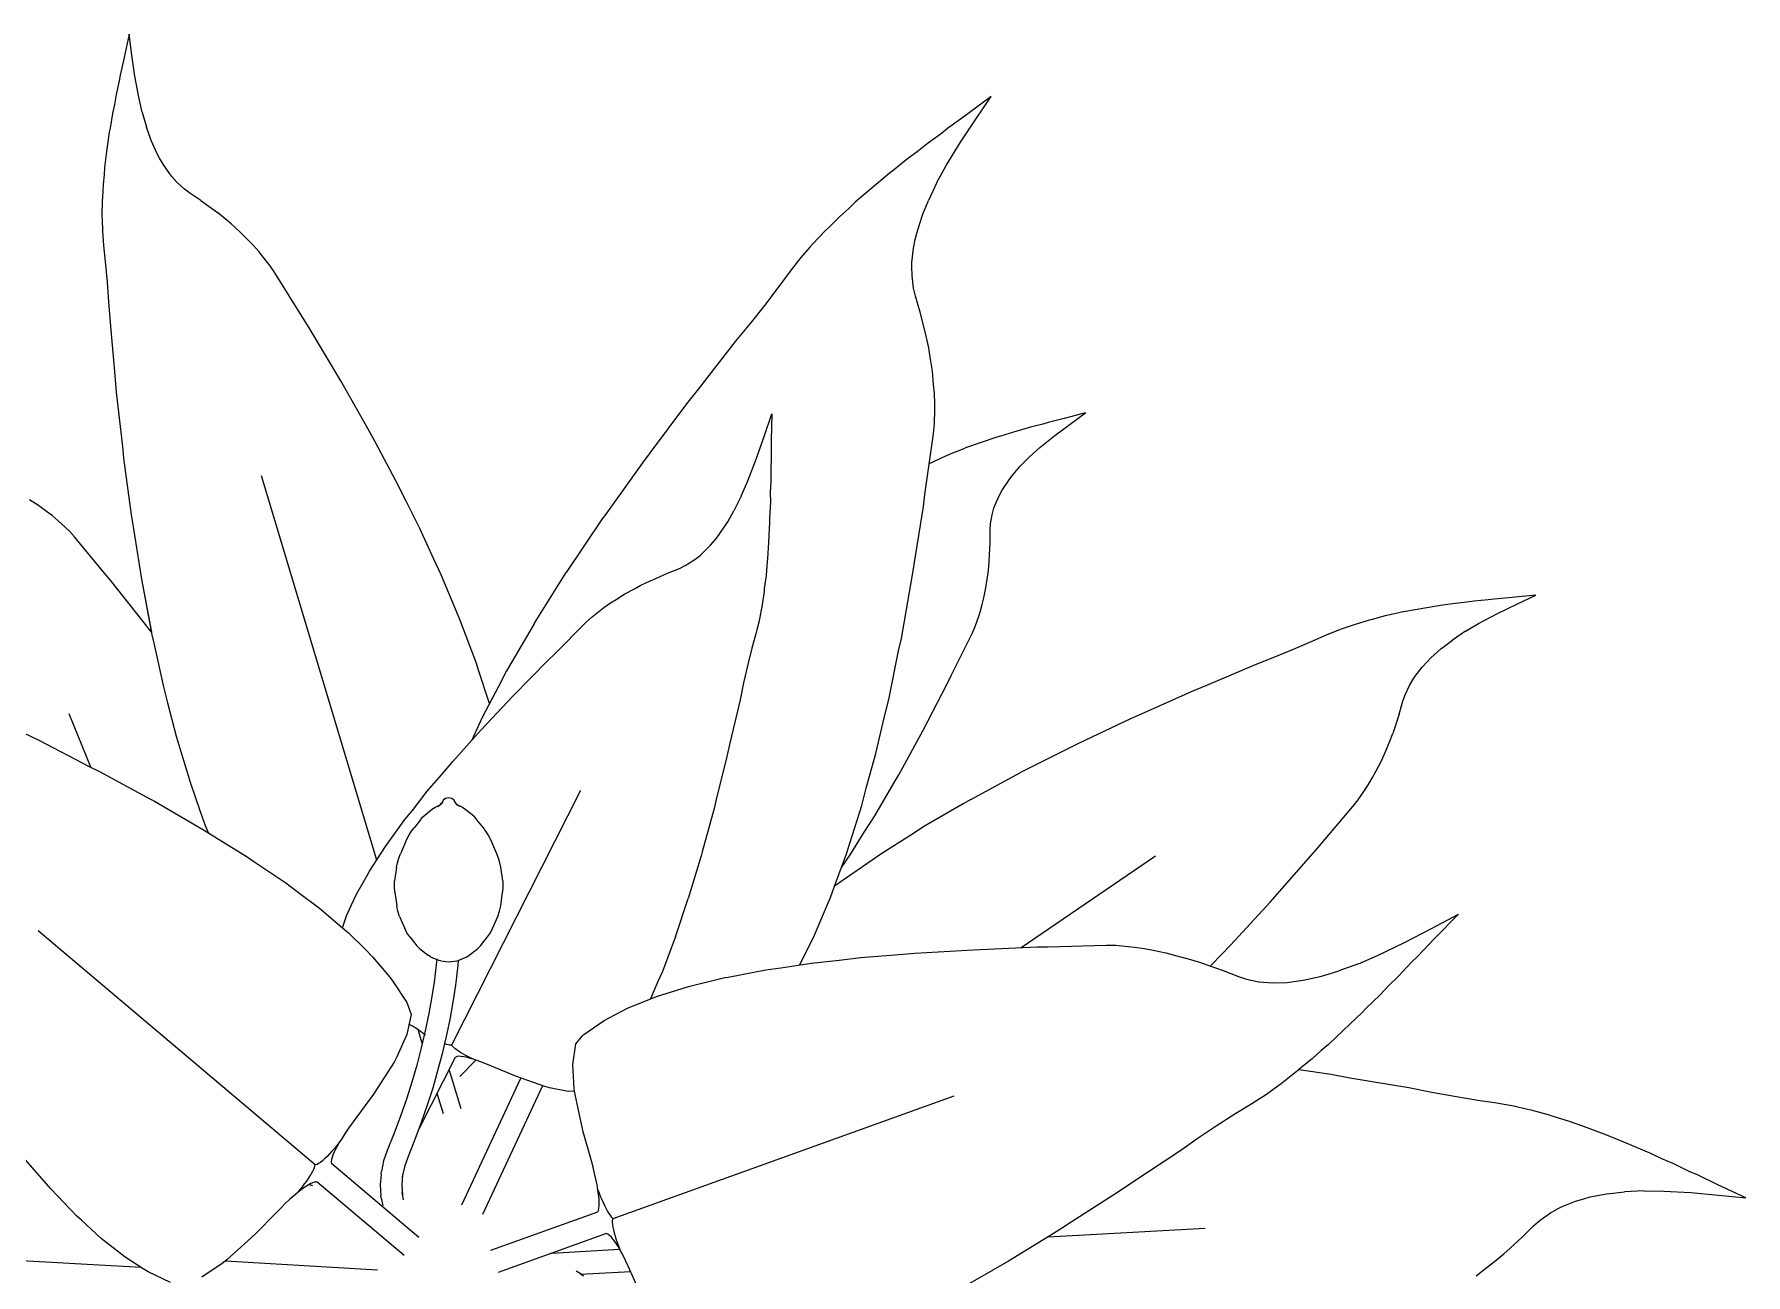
# Model space of a CAD drawing. Header units: metres. Extents: x 244.4 to 340.3, y -4.1 to 64.3.
# Drawn here: x 244.871 to 245.398, y 31.719 to 32.101 of the extents above; entities that cross this region are included whole.
import ezdxf

# ---------------------------------------------------------------- set-up
doc = ezdxf.new("R2010")
doc.units = ezdxf.units.M
doc.layers.add('Edges', color=7, linetype='Continuous')

msp = doc.modelspace()

# ---------------------------------------------------------------- linework, layer by layer
at = {"layer": 'Edges'}
for p, q in [((244.89989, 32.10077), (244.89836, 32.09363)), ((244.90072, 32.09434), (244.89989, 32.10077)), ((244.89836, 32.09363), (244.8971, 32.08817)), ((244.90165, 32.08784), (244.90072, 32.09434)), ((244.8971, 32.08817), (244.89681, 32.08639)), ((244.90283, 32.08136), (244.90165, 32.08784)), ((244.89585, 32.08218), (244.89535, 32.07912)), ((244.89681, 32.08639), (244.89585, 32.08218)), ((244.90389, 32.07673), (244.90283, 32.08136)), ((245.16555, 32.08162), (245.15795, 32.07592)), ((245.16079, 32.0746), (245.16555, 32.08162)), ((244.89474, 32.07633), (244.89403, 32.07184)), ((244.89535, 32.07912), (244.89474, 32.07633)), ((244.90389, 32.07673), (244.90523, 32.07211)), ((244.89403, 32.07184), (244.89378, 32.07062)), ((244.90646, 32.06868), (244.90523, 32.07211)), ((245.1521, 32.0717), (245.1503, 32.07023)), ((245.15795, 32.07592), (245.1521, 32.0717)), ((245.15612, 32.06752), (245.16079, 32.0746)), ((244.89378, 32.07062), (244.89293, 32.06462)), ((244.90676, 32.06786), (244.90646, 32.06868)), ((244.90846, 32.06411), (244.90676, 32.06786)), ((245.14582, 32.06702), (245.14274, 32.06451)), ((245.1503, 32.07023), (245.14582, 32.06702)), ((245.15173, 32.06032), (245.15612, 32.06752)), ((244.89293, 32.06462), (244.89232, 32.05976)), ((244.90926, 32.06264), (244.90846, 32.06411)), ((244.91033, 32.06075), (244.90926, 32.06264)), ((244.91239, 32.05776), (244.91033, 32.06075)), ((245.13982, 32.0624), (245.13536, 32.05877)), ((245.14274, 32.06451), (245.13982, 32.0624)), ((245.14884, 32.05506), (245.15173, 32.06032)), ((244.89215, 32.05751), (244.89185, 32.05458)), ((244.89232, 32.05976), (244.89215, 32.05751)), ((244.91306, 32.05694), (244.91239, 32.05776)), ((244.91458, 32.05523), (244.91306, 32.05694)), ((244.91691, 32.05306), (244.91458, 32.05523)), ((245.1341, 32.05784), (245.12828, 32.05297)), ((245.13536, 32.05877), (245.1341, 32.05784)), ((245.14884, 32.05506), (245.14623, 32.04961)), ((244.89167, 32.05052), (244.89159, 32.04953)), ((244.89185, 32.05458), (244.89167, 32.05052)), ((244.91857, 32.05182), (244.91691, 32.05306)), ((244.92202, 32.04956), (244.91857, 32.05182)), ((245.12828, 32.05297), (245.12366, 32.04902)), ((245.14454, 32.04539), (245.14623, 32.04961)), ((244.89159, 32.04953), (244.89151, 32.04471)), ((244.89151, 32.04471), (244.89156, 32.04371)), ((244.92202, 32.04956), (244.92712, 32.04586)), ((244.92953, 32.04393), (244.92712, 32.04586)), ((245.11893, 32.04468), (245.1154, 32.04117)), ((245.12164, 32.04709), (245.11893, 32.04468)), ((245.12366, 32.04902), (245.12164, 32.04709)), ((245.14264, 32.03952), (245.14415, 32.04439)), ((245.14415, 32.04439), (245.14454, 32.04539)), ((244.89156, 32.04371), (244.89163, 32.04011)), ((244.89163, 32.04011), (244.89187, 32.03711)), ((244.93131, 32.04237), (244.92953, 32.04393)), ((244.93404, 32.03994), (244.93131, 32.04237)), ((244.93649, 32.03748), (244.93404, 32.03994)), ((245.11452, 32.04035), (245.1105, 32.0361)), ((245.1154, 32.04117), (245.11452, 32.04035)), ((245.14218, 32.03751), (245.14264, 32.03952)), ((244.89187, 32.03711), (244.89196, 32.03567)), ((244.89196, 32.03567), (244.89249, 32.03072)), ((244.93812, 32.03581), (244.93649, 32.03748)), ((244.93998, 32.0337), (244.93812, 32.03581)), ((245.10972, 32.03518), (245.10687, 32.03195)), ((245.1105, 32.0361), (245.10972, 32.03518)), ((245.14115, 32.03048), (245.14165, 32.03489)), ((245.14165, 32.03489), (245.14218, 32.03751)), ((244.89249, 32.03072), (244.89308, 32.02445)), ((244.94092, 32.03252), (244.93998, 32.0337)), ((244.94331, 32.02946), (244.94092, 32.03252)), ((244.9448, 32.02727), (244.94331, 32.02946)), ((245.10466, 32.02912), (245.10358, 32.02779)), ((245.10687, 32.03195), (245.10466, 32.02912)), ((245.14112, 32.02918), (245.14115, 32.03048)), ((245.14116, 32.02639), (245.14112, 32.02918)), ((244.89308, 32.02445), (244.89357, 32.01832)), ((244.95359, 32.01311), (244.9448, 32.02727)), ((245.10358, 32.02779), (245.1001, 32.02307)), ((245.14162, 32.02252), (245.14116, 32.02639)), ((244.89357, 32.01832), (244.89399, 32.01193)), ((245.1001, 32.02307), (245.09565, 32.01725)), ((245.14219, 32.02004), (245.14162, 32.02252)), ((245.14366, 32.01521), (245.14219, 32.02004)), ((244.95534, 32.01037), (244.95359, 32.01311)), ((245.09565, 32.01725), (245.09125, 32.01171)), ((245.14487, 32.01036), (245.14366, 32.01521)), ((244.89399, 32.01193), (244.89551, 31.99568)), ((244.96509, 31.99402), (244.95534, 32.01037)), ((245.09125, 32.01171), (245.08663, 32.00611)), ((245.14554, 32.00778), (245.14487, 32.01036)), ((245.1463, 32.00413), (245.14554, 32.00778)), ((245.08663, 32.00611), (245.07533, 31.9915)), ((245.14674, 32.00132), (245.1463, 32.00413)), ((245.14743, 31.99702), (245.14674, 32.00132)), ((245.14782, 31.99292), (245.14743, 31.99702)), ((244.89551, 31.99568), (244.89594, 31.99052)), ((244.974, 31.97837), (244.96509, 31.99402)), ((245.14806, 31.9902), (245.14782, 31.99292)), ((244.89594, 31.99052), (244.89783, 31.97378)), ((245.07171, 31.98697), (245.06048, 31.97189)), ((245.07533, 31.9915), (245.07171, 31.98697)), ((245.14818, 31.98693), (245.14806, 31.9902)), ((245.14816, 31.98518), (245.14818, 31.98693)), ((245.09555, 31.97685), (245.09794, 31.98389)), ((245.09794, 31.98389), (245.09775, 31.97573)), ((245.14806, 31.98073), (245.14816, 31.98518)), ((245.18308, 31.98116), (245.1815, 31.98066)), ((245.1881, 31.98239), (245.18308, 31.98116)), ((245.19464, 31.9841), (245.1881, 31.98239)), ((245.18988, 31.98068), (245.19464, 31.9841)), ((244.97566, 31.97521), (244.974, 31.97837)), ((245.09313, 31.96991), (245.09555, 31.97685)), ((245.14511, 31.95896), (245.14777, 31.97772)), ((245.14777, 31.97772), (245.14806, 31.98073)), ((245.16734, 31.97668), (245.16214, 31.97493)), ((245.16845, 31.97697), (245.16734, 31.97668)), ((245.1724, 31.97823), (245.16845, 31.97697)), ((245.17493, 31.97887), (245.1724, 31.97823)), ((245.17764, 31.97972), (245.17493, 31.97887)), ((245.1815, 31.98066), (245.17764, 31.97972)), ((245.18056, 31.97345), (245.18514, 31.97716)), ((245.18514, 31.97716), (245.18988, 31.98068)), ((244.89783, 31.97378), (244.8982, 31.97023)), ((244.98212, 31.96321), (244.97566, 31.97521)), ((245.06048, 31.97189), (245.05808, 31.96878)), ((245.09775, 31.97573), (245.09775, 31.9696)), ((245.15363, 31.97173), (245.15033, 31.97024)), ((245.1561, 31.97267), (245.15363, 31.97173)), ((245.15797, 31.97345), (245.1561, 31.97267)), ((245.16214, 31.97493), (245.15797, 31.97345)), ((245.1774, 31.97063), (245.17441, 31.96759)), ((245.1774, 31.97063), (245.18056, 31.97345)), ((244.8982, 31.97023), (244.90056, 31.95268)), ((245.05808, 31.96878), (245.04679, 31.95291)), ((245.09053, 31.96316), (245.09313, 31.96991)), ((245.09775, 31.9696), (245.09763, 31.96762)), ((245.09763, 31.96762), (245.09766, 31.96298)), ((245.14951, 31.9699), (245.14645, 31.9684)), ((245.15033, 31.97024), (245.14951, 31.9699)), ((245.17232, 31.96513), (245.17441, 31.96759)), ((244.9762, 31.84638), (244.9407, 31.96472)), ((244.98524, 31.95689), (244.98212, 31.96321)), ((245.08851, 31.95848), (245.09053, 31.96316)), ((245.09766, 31.96298), (245.09749, 31.95963)), ((245.16803, 31.9586), (245.16897, 31.96029)), ((245.16897, 31.96029), (245.16972, 31.96156)), ((245.16972, 31.96156), (245.17183, 31.96454)), ((245.17183, 31.96454), (245.17232, 31.96513)), ((244.87196, 31.95558), (244.86916, 31.95735)), ((244.87446, 31.95374), (244.87196, 31.95558)), ((244.98946, 31.94853), (244.98524, 31.95689)), ((245.08851, 31.95848), (245.08625, 31.95393)), ((245.09752, 31.95662), (245.09729, 31.95181)), ((245.09749, 31.95963), (245.09752, 31.95662)), ((245.14135, 31.93425), (245.14467, 31.95533)), ((245.14467, 31.95533), (245.14511, 31.95896)), ((245.16585, 31.95277), (245.16642, 31.95474)), ((245.16642, 31.95474), (245.16672, 31.95565)), ((245.16672, 31.95565), (245.16803, 31.9586)), ((244.87613, 31.9525), (244.87446, 31.95374)), ((244.87804, 31.9509), (244.87613, 31.9525)), ((244.87901, 31.95), (244.87804, 31.9509)), ((244.88148, 31.94766), (244.87901, 31.95)), ((244.90056, 31.95268), (244.90077, 31.95102)), ((244.90077, 31.95102), (244.90366, 31.93286)), ((245.04572, 31.95145), (245.0346, 31.93496)), ((245.04679, 31.95291), (245.04572, 31.95145)), ((245.08152, 31.94638), (245.0839, 31.94985)), ((245.0839, 31.94985), (245.08435, 31.95062)), ((245.08435, 31.95062), (245.08625, 31.95393)), ((245.09729, 31.95051), (245.09695, 31.94423)), ((245.09729, 31.95181), (245.09729, 31.95051)), ((245.16522, 31.94801), (245.16535, 31.94992)), ((245.16535, 31.94992), (245.16585, 31.95277)), ((244.88303, 31.94595), (244.88148, 31.94766)), ((244.89221, 31.93482), (244.88303, 31.94595)), ((244.9938, 31.93905), (244.98946, 31.94853)), ((245.07907, 31.94338), (245.08047, 31.94505)), ((245.08047, 31.94505), (245.08152, 31.94638)), ((245.09695, 31.94423), (245.09665, 31.93925)), ((245.16505, 31.94043), (245.16523, 31.94419)), ((245.16523, 31.94419), (245.16522, 31.94801)), ((244.99603, 31.93429), (244.9938, 31.93905)), ((245.07395, 31.93876), (245.07572, 31.94013)), ((245.07572, 31.94013), (245.07653, 31.94081)), ((245.07653, 31.94081), (245.07907, 31.94338)), ((245.09665, 31.93925), (245.09639, 31.93697)), ((245.16496, 31.9384), (245.16505, 31.94043)), ((244.89404, 31.93269), (244.89221, 31.93482)), ((245.0013, 31.92171), (244.99603, 31.93429)), ((245.02477, 31.91936), (245.0346, 31.93496)), ((245.06216, 31.93316), (245.06576, 31.93478)), ((245.06576, 31.93478), (245.06948, 31.93623)), ((245.06948, 31.93623), (245.0713, 31.93712)), ((245.0713, 31.93712), (245.07395, 31.93876)), ((245.09617, 31.93404), (245.09564, 31.93002)), ((245.09639, 31.93697), (245.09617, 31.93404)), ((245.13787, 31.91467), (245.14135, 31.93425)), ((245.16439, 31.93348), (245.16469, 31.9356)), ((245.16469, 31.9356), (245.16496, 31.9384)), ((244.90423, 31.91985), (244.89404, 31.93269)), ((244.90366, 31.93286), (244.90688, 31.9158)), ((244.90366, 31.93286), (244.90674, 31.91655)), ((245.05001, 31.92669), (245.0527, 31.92837)), ((245.0527, 31.92837), (245.05567, 31.92997)), ((245.05567, 31.92997), (245.05762, 31.93105)), ((245.05762, 31.93105), (245.06024, 31.93233)), ((245.06024, 31.93233), (245.06216, 31.93316)), ((245.09555, 31.92906), (245.09483, 31.92442)), ((245.09564, 31.93002), (245.09555, 31.92906)), ((245.16326, 31.92717), (245.16391, 31.93021)), ((245.16391, 31.93021), (245.16439, 31.93348)), ((245.04254, 31.92131), (245.0462, 31.92417)), ((245.0462, 31.92417), (245.04824, 31.92559)), ((245.04824, 31.92559), (245.05001, 31.92669)), ((245.09463, 31.92347), (245.09401, 31.92012)), ((245.09483, 31.92442), (245.09463, 31.92347)), ((245.16213, 31.92274), (245.16281, 31.92514)), ((245.16281, 31.92514), (245.16326, 31.92717)), ((245.29684, 31.9236), (245.29202, 31.92271)), ((245.3028, 31.92462), (245.29684, 31.9236)), ((245.30405, 31.92475), (245.3028, 31.92462)), ((245.30854, 31.92544), (245.30405, 31.92475)), ((245.31138, 31.9257), (245.30854, 31.92544)), ((245.31445, 31.92615), (245.31138, 31.9257)), ((245.31875, 31.92652), (245.31445, 31.92615)), ((245.32054, 31.92678), (245.31875, 31.92652)), ((245.32612, 31.92725), (245.32054, 31.92678)), ((245.32161, 31.92235), (245.32751, 31.92521)), ((245.33339, 31.92796), (245.32612, 31.92725)), ((245.32751, 31.92521), (245.33339, 31.92796)), ((244.90674, 31.91655), (244.90423, 31.91985)), ((245.00182, 31.92049), (245.0013, 31.92171)), ((245.0068, 31.90725), (245.00182, 31.92049)), ((245.02477, 31.91936), (245.02333, 31.91685)), ((245.03095, 31.90984), (245.04088, 31.9198)), ((245.04088, 31.9198), (245.04254, 31.92131)), ((245.09401, 31.92012), (245.09331, 31.91735)), ((245.15965, 31.91617), (245.16058, 31.91828)), ((245.16058, 31.91828), (245.16171, 31.92149)), ((245.16171, 31.92149), (245.16213, 31.92274)), ((245.2765, 31.91855), (245.27309, 31.91739)), ((245.27744, 31.91889), (245.2765, 31.91855)), ((245.28205, 31.92029), (245.27744, 31.91889)), ((245.28302, 31.92052), (245.28205, 31.92029)), ((245.28694, 31.92157), (245.28302, 31.92052)), ((245.28983, 31.92218), (245.28694, 31.92157)), ((245.29202, 31.92271), (245.28983, 31.92218)), ((245.3117, 31.91684), (245.31579, 31.91926)), ((245.31579, 31.91926), (245.32161, 31.92235)), ((244.90688, 31.9158), (244.90747, 31.91315)), ((244.90747, 31.91315), (244.91044, 31.89971)), ((245.02333, 31.91685), (245.01613, 31.90448)), ((245.09302, 31.91606), (245.0918, 31.91164)), ((245.09331, 31.91735), (245.09302, 31.91606)), ((245.13703, 31.91083), (245.13787, 31.91467)), ((245.15324, 31.90324), (245.15965, 31.91617)), ((245.26441, 31.91371), (245.25861, 31.91124)), ((245.26896, 31.91572), (245.26441, 31.91371)), ((245.27031, 31.91625), (245.26896, 31.91572)), ((245.27309, 31.91739), (245.27031, 31.91625)), ((245.30482, 31.91194), (245.3077, 31.91416)), ((245.3117, 31.91684), (245.3077, 31.91416)), ((245.00757, 31.90489), (245.0068, 31.90725)), ((245.01816, 31.89686), (245.02902, 31.908)), ((245.02902, 31.908), (245.03095, 31.90984)), ((245.0918, 31.91164), (245.09043, 31.90618)), ((245.13411, 31.89632), (245.13703, 31.91083)), ((245.25291, 31.90891), (245.24695, 31.90657)), ((245.25861, 31.91124), (245.25291, 31.90891)), ((245.29843, 31.90584), (245.29991, 31.90745)), ((245.29991, 31.90745), (245.30106, 31.90865)), ((245.30106, 31.90865), (245.30413, 31.91141)), ((245.30413, 31.91141), (245.30482, 31.91194)), ((245.01095, 31.89459), (245.00757, 31.90489)), ((245.01613, 31.90448), (245.01371, 31.89983)), ((245.09043, 31.90618), (245.08925, 31.90099)), ((245.15204, 31.9007), (245.15324, 31.90324)), ((245.24695, 31.90657), (245.23194, 31.90018)), ((245.29446, 31.90012), (245.29564, 31.90208)), ((245.29564, 31.90208), (245.29621, 31.90298)), ((245.29621, 31.90298), (245.29843, 31.90584)), ((244.91044, 31.89971), (244.91171, 31.89484)), ((245.0084, 31.88654), (245.01816, 31.89686)), ((245.01371, 31.89983), (245.00868, 31.89028)), ((245.01371, 31.89983), (245.01095, 31.89459)), ((245.08925, 31.90099), (245.08818, 31.89571)), ((245.14448, 31.88616), (245.15204, 31.9007)), ((245.22715, 31.8982), (245.21179, 31.89131)), ((245.23194, 31.90018), (245.22715, 31.8982)), ((245.29243, 31.89528), (245.29311, 31.89723)), ((245.29311, 31.89723), (245.29446, 31.90012)), ((244.88808, 31.87499), (244.88144, 31.89141)), ((244.91171, 31.89484), (244.91437, 31.88457)), ((245.08818, 31.89571), (245.08502, 31.88241)), ((245.13229, 31.8889), (245.13411, 31.89632)), ((245.29133, 31.8913), (245.29243, 31.89528)), ((245.00868, 31.89028), (245.00535, 31.88309)), ((245.00657, 31.88442), (245.0084, 31.88654)), ((245.13005, 31.87916), (245.13229, 31.8889)), ((245.13708, 31.87264), (245.14448, 31.88616)), ((245.20851, 31.88989), (245.19251, 31.8823)), ((245.21179, 31.89131), (245.20851, 31.88989)), ((245.29133, 31.8913), (245.28935, 31.88532)), ((244.86738, 31.88554), (244.87222, 31.88324)), ((244.87222, 31.88324), (244.88761, 31.87522)), ((244.91437, 31.88457), (244.91866, 31.87036)), ((244.99961, 31.87679), (245.00657, 31.88442)), ((245.08502, 31.88241), (245.08414, 31.87829)), ((245.19099, 31.88159), (245.17458, 31.87331)), ((245.19251, 31.8823), (245.19099, 31.88159)), ((245.2873, 31.88027), (245.28825, 31.88244)), ((245.28825, 31.88244), (245.28935, 31.88532)), ((244.99623, 31.87269), (244.99961, 31.87679)), ((245.08414, 31.87829), (245.08078, 31.86504)), ((245.12708, 31.86848), (245.13005, 31.87916)), ((245.28422, 31.87385), (245.28582, 31.87693)), ((245.28582, 31.87693), (245.2873, 31.88027)), ((244.88761, 31.87522), (244.8908, 31.87364)), ((244.8908, 31.87364), (244.90624, 31.86521)), ((244.91866, 31.87036), (244.9218, 31.86137)), ((244.99178, 31.86756), (244.99623, 31.87269)), ((245.13551, 31.87003), (245.13708, 31.87264)), ((245.1593, 31.86507), (245.17458, 31.87331)), ((245.28168, 31.86938), (245.28312, 31.87179)), ((245.28312, 31.87179), (245.28422, 31.87385)), ((244.90624, 31.86521), (244.90766, 31.86448)), ((244.98717, 31.86164), (244.99178, 31.86756)), ((244.99671, 31.86472), (244.99702, 31.8651)), ((244.99702, 31.8651), (244.99741, 31.8654)), ((244.99741, 31.8654), (244.99787, 31.86558)), ((244.99787, 31.86558), (244.99836, 31.86564)), ((244.99836, 31.86564), (244.99886, 31.86558)), ((244.99886, 31.86558), (244.99932, 31.8654)), ((244.99932, 31.8654), (244.99971, 31.8651)), ((244.99933, 31.78948), (245.03912, 31.86791)), ((244.99971, 31.8651), (245.00001, 31.86472)), ((245.08078, 31.86504), (245.08015, 31.86231)), ((245.12567, 31.86317), (245.12708, 31.86848)), ((245.12968, 31.86002), (245.13551, 31.87003)), ((245.1593, 31.86507), (245.15695, 31.86369)), ((245.27866, 31.86491), (245.28084, 31.86812)), ((245.28084, 31.86812), (245.28168, 31.86938)), ((244.90766, 31.86448), (244.92285, 31.8557)), ((244.9218, 31.86137), (244.92333, 31.85705)), ((244.98489, 31.85884), (244.98717, 31.86164)), ((244.99033, 31.85959), (244.99109, 31.86031)), ((244.99109, 31.86031), (244.99192, 31.86096)), ((244.99381, 31.86237), (244.99192, 31.86096)), ((244.99381, 31.86237), (244.99443, 31.86276)), ((244.99443, 31.86276), (244.99511, 31.86306)), ((244.99505, 31.86285), (244.99556, 31.86327)), ((244.99511, 31.86306), (244.99556, 31.86327)), ((244.99556, 31.86327), (244.99558, 31.86328)), ((244.99558, 31.86328), (244.99562, 31.86333)), ((244.99562, 31.86333), (244.99614, 31.86386)), ((244.99575, 31.86337), (244.99562, 31.86333)), ((244.99575, 31.86337), (244.99564, 31.86323)), ((244.99579, 31.86342), (244.99575, 31.86337)), ((244.99614, 31.86386), (244.99579, 31.86342)), ((244.99602, 31.86357), (244.99579, 31.86342)), ((244.99614, 31.86386), (244.99621, 31.86395)), ((244.99621, 31.86395), (244.99671, 31.86472)), ((244.9966, 31.86445), (244.99621, 31.86395)), ((245.00052, 31.86395), (245.00001, 31.86472)), ((245.00059, 31.86386), (245.00052, 31.86395)), ((245.00111, 31.86333), (245.00059, 31.86386)), ((245.00094, 31.86342), (245.00059, 31.86386)), ((245.00094, 31.86342), (245.00071, 31.86357)), ((245.00098, 31.86337), (245.00094, 31.86342)), ((245.00109, 31.86323), (245.00098, 31.86337)), ((245.00111, 31.86333), (245.00098, 31.86337)), ((245.00115, 31.86328), (245.00111, 31.86333)), ((245.00117, 31.86327), (245.00115, 31.86328)), ((245.00162, 31.86306), (245.00117, 31.86327)), ((245.00168, 31.86285), (245.00117, 31.86327)), ((245.00229, 31.86276), (245.00162, 31.86306)), ((245.00292, 31.86237), (245.00229, 31.86276)), ((245.00481, 31.86096), (245.00292, 31.86237)), ((245.00563, 31.86031), (245.00481, 31.86096)), ((245.00639, 31.85959), (245.00563, 31.86031)), ((245.08015, 31.86231), (245.07649, 31.84895)), ((245.12136, 31.84963), (245.12567, 31.86317)), ((245.12646, 31.85499), (245.12968, 31.86002)), ((245.15695, 31.86369), (245.14506, 31.85678)), ((245.2662, 31.85015), (245.27702, 31.86283)), ((245.27702, 31.86283), (245.27866, 31.86491)), ((244.92285, 31.8557), (244.93631, 31.84736)), ((244.92333, 31.85705), (244.92421, 31.85486)), ((244.97945, 31.85128), (244.98489, 31.85884)), ((244.98621, 31.8542), (244.9869, 31.85528)), ((244.9869, 31.85528), (244.98768, 31.85632)), ((244.98964, 31.85881), (244.98768, 31.85632)), ((244.98964, 31.85881), (244.99033, 31.85959)), ((245.00709, 31.85881), (245.00639, 31.85959)), ((245.00905, 31.85632), (245.00709, 31.85881)), ((245.00982, 31.85528), (245.00905, 31.85632)), ((245.01052, 31.8542), (245.00982, 31.85528)), ((245.12228, 31.84828), (245.12646, 31.85499)), ((245.14506, 31.85678), (245.1408, 31.85409)), ((244.97399, 31.84297), (244.97894, 31.85059)), ((244.97894, 31.85059), (244.97945, 31.85128)), ((244.98506, 31.85189), (244.98353, 31.84828)), ((244.98506, 31.85189), (244.9856, 31.85307)), ((244.9856, 31.85307), (244.98621, 31.8542)), ((245.01113, 31.85307), (245.01052, 31.8542)), ((245.01166, 31.85189), (245.01113, 31.85307)), ((245.0132, 31.84828), (245.01166, 31.85189)), ((245.12097, 31.84833), (245.12136, 31.84963)), ((245.1408, 31.85409), (245.13182, 31.84844)), ((245.26412, 31.84764), (245.2662, 31.85015)), ((244.93631, 31.84736), (244.93835, 31.84596)), ((244.93835, 31.84596), (244.94821, 31.83932)), ((244.98227, 31.84416), (244.98171, 31.83996)), ((244.98227, 31.84416), (244.9826, 31.84556)), ((244.9826, 31.84556), (244.98302, 31.84693)), ((244.98302, 31.84693), (244.98353, 31.84828)), ((245.01371, 31.84693), (245.0132, 31.84828)), ((245.01412, 31.84556), (245.01371, 31.84693)), ((245.01445, 31.84416), (245.01412, 31.84556)), ((245.01502, 31.83996), (245.01445, 31.84416)), ((245.07618, 31.84773), (245.0722, 31.8345)), ((245.07649, 31.84895), (245.07618, 31.84773)), ((245.11729, 31.8383), (245.12097, 31.84833)), ((245.11942, 31.84411), (245.12228, 31.84828)), ((245.13182, 31.84844), (245.11959, 31.84003)), ((245.17482, 31.8194), (245.21619, 31.84772)), ((245.25151, 31.83339), (245.26412, 31.84764)), ((244.94821, 31.83932), (244.95168, 31.83669)), ((244.97, 31.83588), (244.97321, 31.84158)), ((244.97321, 31.84158), (244.97399, 31.84297)), ((244.98163, 31.8382), (244.98171, 31.83996)), ((245.01502, 31.83996), (245.01509, 31.8382)), ((245.11959, 31.84003), (245.11729, 31.8383)), ((244.95168, 31.83669), (244.95859, 31.83153)), ((244.96846, 31.83256), (244.97, 31.83588)), ((244.98178, 31.83644), (244.98163, 31.8382)), ((244.98178, 31.83644), (244.98234, 31.83225)), ((245.01439, 31.83225), (245.01495, 31.83644)), ((245.01509, 31.8382), (245.01495, 31.83644)), ((245.06825, 31.82268), (245.0722, 31.8345)), ((245.11501, 31.83247), (245.11601, 31.8348)), ((245.11601, 31.8348), (245.11729, 31.8383)), ((245.23931, 31.82014), (245.25151, 31.83339)), ((244.95859, 31.83153), (244.96563, 31.82555)), ((244.96563, 31.82555), (244.96692, 31.8292)), ((244.96692, 31.8292), (244.96846, 31.83256)), ((244.98269, 31.83059), (244.98234, 31.83225)), ((244.98325, 31.82898), (244.98269, 31.83059)), ((244.98325, 31.82898), (244.98481, 31.8253)), ((245.01191, 31.8253), (245.01348, 31.82898)), ((245.01348, 31.82898), (245.01404, 31.83059)), ((245.01404, 31.83059), (245.01439, 31.83225)), ((245.11075, 31.82248), (245.11501, 31.83247)), ((245.30122, 31.82528), (245.30956, 31.82972)), ((245.30956, 31.82972), (245.30228, 31.82234)), ((244.9572, 31.75247), (244.87189, 31.82457)), ((244.96563, 31.82555), (244.96749, 31.82396)), ((244.96749, 31.82396), (244.97266, 31.81889)), ((244.9855, 31.82394), (244.98481, 31.8253)), ((244.98638, 31.8227), (244.9855, 31.82394)), ((245.01035, 31.8227), (245.01122, 31.82394)), ((245.01122, 31.82394), (245.01191, 31.8253)), ((245.29293, 31.82098), (245.30122, 31.82528)), ((244.97266, 31.81889), (244.97493, 31.8166)), ((244.98638, 31.8227), (244.98858, 31.81991)), ((244.98944, 31.81902), (244.98858, 31.81991)), ((244.98944, 31.81902), (244.99206, 31.81707)), ((245.00467, 31.81707), (245.00728, 31.81902)), ((245.00728, 31.81902), (245.00815, 31.81991)), ((245.00815, 31.81991), (245.01035, 31.8227)), ((245.06755, 31.82086), (245.06424, 31.8121)), ((245.06825, 31.82268), (245.06755, 31.82086)), ((245.10804, 31.81705), (245.11075, 31.82248)), ((245.13847, 31.81737), (245.14201, 31.81772)), ((245.14201, 31.81772), (245.16002, 31.81876)), ((245.16002, 31.81876), (245.17976, 31.81961)), ((245.17976, 31.81961), (245.18315, 31.81962)), ((245.18315, 31.81962), (245.201, 31.82018)), ((245.201, 31.82018), (245.20385, 31.82013)), ((245.20385, 31.82013), (245.20973, 31.81958)), ((245.20973, 31.81958), (245.21285, 31.81912)), ((245.21285, 31.81912), (245.21544, 31.8186)), ((245.21544, 31.8186), (245.21939, 31.81781)), ((245.21939, 31.81781), (245.22352, 31.8167)), ((245.23307, 31.81373), (245.23681, 31.81761)), ((245.23681, 31.81761), (245.23931, 31.82014)), ((245.28465, 31.81701), (245.29293, 31.82098)), ((245.30228, 31.82234), (245.29694, 31.81668)), ((244.97493, 31.8166), (244.98022, 31.81034)), ((244.99278, 31.81657), (244.99206, 31.81707)), ((244.99278, 31.81657), (244.99547, 31.81548)), ((244.99453, 31.81407), (244.99388, 31.80879)), ((244.99469, 31.8158), (244.99453, 31.81407)), ((244.99471, 31.816), (244.99469, 31.8158)), ((244.9959, 31.81534), (244.99547, 31.81548)), ((244.9959, 31.81534), (244.99836, 31.81502)), ((244.99836, 31.81502), (245.00083, 31.81534)), ((245.0012, 31.81401), (245.00055, 31.80871)), ((245.00083, 31.81534), (245.00126, 31.81548)), ((245.00134, 31.81552), (245.0012, 31.81401)), ((245.00126, 31.81548), (245.00395, 31.81657)), ((245.00395, 31.81657), (245.00467, 31.81707)), ((245.08454, 31.81035), (245.09616, 31.8126)), ((245.09616, 31.8126), (245.1007, 31.8132)), ((245.1007, 31.8132), (245.11012, 31.81466)), ((245.10656, 31.81411), (245.10804, 31.81705)), ((245.11012, 31.81466), (245.1187, 31.81553)), ((245.1187, 31.81553), (245.12539, 31.81636)), ((245.12539, 31.81636), (245.13847, 31.81737)), ((245.22352, 31.8167), (245.22626, 31.81599)), ((245.22626, 31.81599), (245.2298, 31.8149)), ((245.2298, 31.8149), (245.2323, 31.81399)), ((245.2323, 31.81399), (245.23704, 31.81236)), ((245.23704, 31.81236), (245.24174, 31.81046)), ((245.27872, 31.81445), (245.27266, 31.81221)), ((245.27872, 31.81445), (245.28465, 31.81701)), ((245.2951, 31.81495), (245.29109, 31.81063)), ((245.29694, 31.81668), (245.2951, 31.81495)), ((244.98022, 31.81034), (244.9813, 31.80888)), ((244.9813, 31.80888), (244.98547, 31.80247)), ((244.99388, 31.80879), (244.9932, 31.80434)), ((245.00043, 31.80787), (244.99964, 31.80258)), ((245.00055, 31.80871), (245.00043, 31.80787)), ((245.06286, 31.80897), (245.06053, 31.8036)), ((245.06424, 31.8121), (245.06286, 31.80897)), ((245.07033, 31.80682), (245.07226, 31.80743)), ((245.07226, 31.80743), (245.08347, 31.81017)), ((245.08347, 31.81017), (245.08454, 31.81035)), ((245.24174, 31.81046), (245.2442, 31.80968)), ((245.2442, 31.80968), (245.24808, 31.8089)), ((245.24808, 31.8089), (245.25091, 31.80863)), ((245.25091, 31.80863), (245.25225, 31.80855)), ((245.25225, 31.80855), (245.25683, 31.80871)), ((245.25683, 31.80871), (245.25958, 31.80903)), ((245.25958, 31.80903), (245.26171, 31.80934)), ((245.26171, 31.80934), (245.26694, 31.81049)), ((245.26694, 31.81049), (245.26803, 31.81081)), ((245.26803, 31.81081), (245.27266, 31.81221)), ((245.28801, 31.80768), (245.28542, 31.80488)), ((245.29109, 31.81063), (245.28801, 31.80768)), ((244.98547, 31.80247), (244.9857, 31.80195)), ((244.9857, 31.80195), (244.98677, 31.79885)), ((244.9932, 31.80434), (244.99226, 31.79907)), ((244.99964, 31.80258), (244.99869, 31.79728)), ((245.05373, 31.80086), (245.05808, 31.80262)), ((245.05808, 31.80262), (245.06239, 31.80435)), ((245.06239, 31.80435), (245.07033, 31.80682)), ((245.28542, 31.80488), (245.28102, 31.80063)), ((244.98677, 31.79885), (244.98543, 31.7926)), ((244.99226, 31.79907), (244.99117, 31.79379)), ((244.99869, 31.79728), (244.9976, 31.79199)), ((245.04, 31.79267), (245.04624, 31.79696)), ((245.04624, 31.79696), (245.04781, 31.79781)), ((245.04781, 31.79781), (245.05373, 31.80086)), ((245.27989, 31.79943), (245.2741, 31.79393)), ((245.28102, 31.80063), (245.27989, 31.79943)), ((244.98543, 31.7926), (244.98238, 31.7858)), ((244.98723, 31.79518), (244.98613, 31.79586)), ((244.98851, 31.79436), (244.98723, 31.79518)), ((244.98971, 31.79356), (244.98851, 31.79436)), ((244.99029, 31.78968), (244.98897, 31.79405)), ((244.99082, 31.79278), (244.98971, 31.79356)), ((244.99117, 31.79379), (244.98993, 31.78852)), ((244.99091, 31.79271), (244.99082, 31.79278)), ((244.99098, 31.79265), (244.99091, 31.79271)), ((244.99124, 31.79246), (244.99111, 31.79256)), ((244.9976, 31.79199), (244.99712, 31.78983)), ((245.03752, 31.78973), (245.03961, 31.79227)), ((245.03961, 31.79227), (245.04, 31.79267)), ((245.2741, 31.79393), (245.26949, 31.78958)), ((244.98993, 31.78852), (244.98855, 31.78324)), ((244.99636, 31.7867), (244.99497, 31.78142)), ((244.99712, 31.78983), (244.99636, 31.7867)), ((244.99671, 31.78773), (244.99673, 31.78768)), ((244.99695, 31.78988), (244.99712, 31.78983)), ((244.99712, 31.78983), (244.99771, 31.78966)), ((244.99771, 31.78966), (244.99823, 31.78955)), ((244.99823, 31.78955), (244.99867, 31.78948)), ((244.99867, 31.78948), (244.99904, 31.78945)), ((244.99904, 31.78945), (244.99933, 31.78948)), ((244.99938, 31.78928), (244.99933, 31.78948)), ((244.99955, 31.78902), (244.99938, 31.78928)), ((244.99983, 31.78871), (244.99955, 31.78902)), ((245.00023, 31.78837), (244.99983, 31.78871)), ((245.00072, 31.78798), (245.00023, 31.78837)), ((245.00131, 31.78757), (245.00072, 31.78798)), ((245.00147, 31.78593), (245.00097, 31.78587)), ((245.00198, 31.78714), (245.00131, 31.78757)), ((245.00212, 31.78591), (245.00147, 31.78593)), ((245.00271, 31.7867), (245.00198, 31.78714)), ((245.00289, 31.7858), (245.00212, 31.78591)), ((245.00349, 31.78626), (245.00271, 31.7867)), ((245.0043, 31.78583), (245.00349, 31.78626)), ((245.0366, 31.78341), (245.03752, 31.78973)), ((245.26726, 31.7877), (245.2645, 31.78518)), ((245.26949, 31.78958), (245.26726, 31.7877)), ((244.98152, 31.78416), (244.97516, 31.77423)), ((244.98238, 31.7858), (244.98152, 31.78416)), ((244.98855, 31.78324), (244.98702, 31.77798)), ((244.9894, 31.76375), (245.00051, 31.78561)), ((244.99497, 31.78142), (244.99344, 31.77613)), ((244.99852, 31.78169), (245.00208, 31.76983)), ((245.00051, 31.78561), (245.0006, 31.78569)), ((245.00097, 31.78587), (245.0006, 31.78569)), ((245.00669, 31.78478), (245.00184, 31.77973)), ((245.0038, 31.78562), (245.00289, 31.7858)), ((245.00482, 31.78536), (245.0038, 31.78562)), ((245.00513, 31.78541), (245.0043, 31.78583)), ((245.00595, 31.78503), (245.00482, 31.78536)), ((245.00595, 31.78503), (245.00513, 31.78541)), ((245.00669, 31.78478), (245.00595, 31.78503)), ((245.00717, 31.78462), (245.00669, 31.78478)), ((245.00848, 31.78415), (245.00717, 31.78462)), ((245.00986, 31.78361), (245.00848, 31.78415)), ((245.01925, 31.77966), (245.00986, 31.78361)), ((245.03709, 31.77597), (245.0366, 31.78341)), ((245.2596, 31.78112), (245.25489, 31.77746)), ((245.26035, 31.78178), (245.2596, 31.78112)), ((245.26052, 31.78193), (245.26035, 31.78178)), ((245.27036, 31.78029), (245.26035, 31.78178)), ((245.2645, 31.78518), (245.26052, 31.78193)), ((244.98702, 31.77798), (244.98534, 31.77271)), ((244.99344, 31.77613), (244.99176, 31.77086)), ((245.00238, 31.74014), (245.02057, 31.7792)), ((245.02731, 31.77683), (245.00881, 31.73715)), ((245.02801, 31.77658), (245.01925, 31.77966)), ((245.02942, 31.77622), (245.02801, 31.77658)), ((245.03519, 31.77512), (245.02942, 31.77622)), ((245.03719, 31.77516), (245.03709, 31.77597)), ((245.25388, 31.77676), (245.25038, 31.7742)), ((245.25489, 31.77746), (245.25388, 31.77676)), ((245.27606, 31.77924), (245.27036, 31.78029)), ((245.29428, 31.77619), (245.27606, 31.77924)), ((245.3014, 31.77476), (245.29428, 31.77619)), ((244.97516, 31.77423), (244.96754, 31.76377)), ((244.98534, 31.77271), (244.98352, 31.76745)), ((244.99176, 31.77086), (244.98993, 31.76558)), ((244.99673, 31.76823), (244.99485, 31.77448)), ((245.03719, 31.77516), (245.03519, 31.77512)), ((245.03732, 31.77413), (245.03719, 31.77516)), ((245.03983, 31.76261), (245.03732, 31.77413)), ((245.04908, 31.73592), (245.15417, 31.77375)), ((245.24593, 31.7713), (245.24096, 31.76828)), ((245.24733, 31.77225), (245.24593, 31.7713)), ((245.25038, 31.7742), (245.24733, 31.77225)), ((245.30835, 31.7735), (245.3014, 31.77476)), ((245.31558, 31.77233), (245.30835, 31.7735)), ((245.3214, 31.77149), (245.31558, 31.77233)), ((245.32307, 31.77117), (245.3214, 31.77149)), ((245.32661, 31.77056), (245.32307, 31.77117)), ((245.3308, 31.76957), (245.32661, 31.77056)), ((244.98352, 31.76745), (244.98155, 31.7622)), ((244.98993, 31.76558), (244.98924, 31.76384)), ((245.24096, 31.76828), (245.23494, 31.76444)), ((245.33199, 31.76932), (245.3308, 31.76957)), ((245.33763, 31.76778), (245.33199, 31.76932)), ((245.33877, 31.76739), (245.33763, 31.76778)), ((245.34353, 31.76595), (245.33877, 31.76739)), ((245.34693, 31.7647), (245.34353, 31.76595)), ((244.9655, 31.76075), (244.96464, 31.75936)), ((244.96647, 31.76223), (244.9655, 31.76075)), ((244.96754, 31.76377), (244.96647, 31.76223)), ((244.98155, 31.7622), (244.97943, 31.75693)), ((244.98796, 31.76031), (244.98584, 31.75505)), ((244.98924, 31.76384), (244.98796, 31.76031)), ((245.04234, 31.75369), (245.03983, 31.76261)), ((245.22932, 31.76066), (245.22374, 31.75672)), ((245.23494, 31.76444), (245.22932, 31.76066)), ((245.34959, 31.76383), (245.34693, 31.7647)), ((245.35526, 31.76162), (245.34959, 31.76383)), ((245.3623, 31.75879), (245.35526, 31.76162)), ((244.87501, 31.74597), (244.86726, 31.7549)), ((244.96014, 31.75437), (244.95946, 31.75376)), ((244.96087, 31.75507), (244.96014, 31.75437)), ((244.96163, 31.75584), (244.96087, 31.75507)), ((244.9624, 31.75668), (244.96163, 31.75584)), ((244.96243, 31.75488), (244.96222, 31.75409)), ((244.96317, 31.75755), (244.9624, 31.75668)), ((244.96279, 31.75581), (244.96243, 31.75488)), ((244.96327, 31.75688), (244.96279, 31.75581)), ((244.96392, 31.75845), (244.96317, 31.75755)), ((244.96389, 31.75806), (244.96327, 31.75688)), ((244.96464, 31.75936), (244.96389, 31.75806)), ((244.96464, 31.75936), (244.96392, 31.75845)), ((244.97943, 31.75693), (244.9783, 31.75369)), ((244.98584, 31.75505), (244.98473, 31.75186)), ((245.22374, 31.75672), (245.20923, 31.74717)), ((245.36371, 31.75812), (245.3623, 31.75879)), ((245.36902, 31.75591), (245.36371, 31.75812)), ((245.37226, 31.75433), (245.36902, 31.75591)), ((245.37592, 31.7528), (245.37226, 31.75433)), ((244.95517, 31.74832), (244.95568, 31.74911)), ((244.95568, 31.74911), (244.95613, 31.74985)), ((244.95613, 31.74985), (244.9565, 31.75053)), ((244.9565, 31.75053), (244.9568, 31.75114)), ((244.9568, 31.75114), (244.95702, 31.75167)), ((244.95702, 31.75167), (244.95715, 31.75211)), ((244.95715, 31.75211), (244.9572, 31.75247)), ((244.95747, 31.75248), (244.9572, 31.75247)), ((244.95783, 31.75261), (244.95747, 31.75248)), ((244.95829, 31.75288), (244.95783, 31.75261)), ((244.95884, 31.75326), (244.95829, 31.75288)), ((244.95946, 31.75376), (244.95884, 31.75326)), ((244.96222, 31.75409), (244.96215, 31.75345)), ((244.96215, 31.75345), (244.96226, 31.75293)), ((244.96233, 31.75281), (244.96226, 31.75293)), ((244.98919, 31.73007), (244.96233, 31.75281)), ((244.97751, 31.74958), (244.97727, 31.7463)), ((244.97751, 31.74958), (244.97762, 31.75042)), ((244.9783, 31.75369), (244.97762, 31.75042)), ((244.98417, 31.7495), (244.98395, 31.7463)), ((244.98473, 31.75186), (244.98406, 31.74866)), ((245.04287, 31.75173), (245.04234, 31.75369)), ((245.04334, 31.74985), (245.04287, 31.75173)), ((245.04375, 31.74806), (245.04334, 31.74985)), ((245.38087, 31.75037), (245.37592, 31.7528)), ((245.38302, 31.74948), (245.38087, 31.75037)), ((245.3895, 31.74632), (245.38302, 31.74948)), ((244.87571, 31.74513), (244.87501, 31.74597)), ((244.88368, 31.73679), (244.87571, 31.74513)), ((244.95187, 31.74395), (244.95064, 31.74293)), ((244.95301, 31.74485), (244.95187, 31.74395)), ((244.95187, 31.74395), (244.9526, 31.74485)), ((244.9526, 31.74485), (244.95331, 31.74574)), ((244.95407, 31.74562), (244.95301, 31.74485)), ((244.95331, 31.74574), (244.95398, 31.74663)), ((244.95398, 31.74663), (244.9546, 31.74749)), ((244.95504, 31.74625), (244.95407, 31.74562)), ((244.9546, 31.74749), (244.95517, 31.74832)), ((244.95591, 31.74673), (244.95504, 31.74625)), ((244.95645, 31.74599), (244.9553, 31.74639)), ((244.95667, 31.74707), (244.95591, 31.74673)), ((244.95731, 31.74725), (244.95667, 31.74707)), ((244.95731, 31.74725), (244.9574, 31.74726)), ((244.9574, 31.74726), (244.95784, 31.74729)), ((244.95784, 31.74729), (244.98462, 31.72466)), ((244.97727, 31.7463), (244.97749, 31.74302)), ((244.98395, 31.7463), (244.98416, 31.7431)), ((244.98449, 31.74175), (244.98404, 31.74394)), ((245.0441, 31.74637), (245.04375, 31.74806)), ((245.04437, 31.7448), (245.0441, 31.74637)), ((245.04458, 31.74336), (245.04437, 31.7448)), ((245.04437, 31.7448), (245.04478, 31.74372)), ((245.04478, 31.74372), (245.0452, 31.74266)), ((245.20482, 31.74413), (245.19018, 31.73482)), ((245.20923, 31.74717), (245.20482, 31.74413)), ((245.35519, 31.74358), (245.35626, 31.74371)), ((245.35626, 31.74371), (245.36078, 31.74421)), ((245.36681, 31.74449), (245.36078, 31.74421)), ((245.36681, 31.74449), (245.37282, 31.74443)), ((245.37282, 31.74443), (245.38123, 31.74396)), ((245.38123, 31.74396), (245.38968, 31.74319)), ((245.39812, 31.74232), (245.3895, 31.74632)), ((244.94662, 31.73919), (244.94519, 31.73775)), ((244.94801, 31.74054), (244.94662, 31.73919)), ((244.94935, 31.74179), (244.94801, 31.74054)), ((244.95064, 31.74293), (244.94935, 31.74179)), ((244.9776, 31.74218), (244.97749, 31.74302)), ((244.9776, 31.74218), (244.97805, 31.73997)), ((245.04451, 31.73843), (245.04447, 31.73836)), ((245.04451, 31.73843), (245.04467, 31.73909)), ((245.04471, 31.74206), (245.04458, 31.74336)), ((245.04467, 31.73909), (245.04476, 31.73991)), ((245.04477, 31.74091), (245.04471, 31.74206)), ((245.04476, 31.73991), (245.04477, 31.74091)), ((245.0452, 31.74266), (245.04563, 31.74164)), ((245.04563, 31.74164), (245.04607, 31.74066)), ((245.04607, 31.74066), (245.04651, 31.73975)), ((245.04651, 31.73975), (245.04693, 31.73892)), ((245.04693, 31.73892), (245.04735, 31.73816)), ((245.33792, 31.73771), (245.34035, 31.73906)), ((245.34035, 31.73906), (245.34151, 31.73965)), ((245.34151, 31.73965), (245.34564, 31.7413)), ((245.34564, 31.7413), (245.3482, 31.74206)), ((245.3482, 31.74206), (245.35018, 31.74261)), ((245.35018, 31.74261), (245.35519, 31.74358)), ((245.38968, 31.74319), (245.39812, 31.74232)), ((244.88518, 31.73542), (244.88368, 31.73679)), ((244.89129, 31.72979), (244.88518, 31.73542)), ((244.94519, 31.73775), (244.93872, 31.73111)), ((245.04427, 31.73796), (245.01129, 31.72608)), ((245.04447, 31.73836), (245.04427, 31.73796)), ((245.04735, 31.73816), (245.04775, 31.7375)), ((245.04775, 31.7375), (245.04813, 31.73694)), ((245.04813, 31.73694), (245.04848, 31.73648)), ((245.04848, 31.73648), (245.0488, 31.73614)), ((245.0488, 31.73614), (245.04908, 31.73592)), ((245.04888, 31.73477), (245.04889, 31.7353)), ((245.04895, 31.73411), (245.04888, 31.73477)), ((245.04889, 31.7353), (245.04895, 31.73569)), ((245.04895, 31.73569), (245.04908, 31.73592)), ((245.04907, 31.73332), (245.04895, 31.73411)), ((245.04925, 31.73242), (245.04907, 31.73332)), ((245.19018, 31.73482), (245.18722, 31.73284)), ((245.32924, 31.73023), (245.3328, 31.73381)), ((245.3328, 31.73381), (245.33472, 31.73548)), ((245.33472, 31.73548), (245.33792, 31.73771)), ((244.90363, 31.72082), (244.76496, 31.72882)), ((244.89494, 31.72691), (244.89129, 31.72979)), ((244.93872, 31.73111), (244.92999, 31.72318)), ((245.01369, 31.71942), (245.04681, 31.73131)), ((245.04681, 31.73131), (245.04695, 31.73131)), ((245.04746, 31.73115), (245.04695, 31.73131)), ((245.04797, 31.73077), (245.04746, 31.73115)), ((245.04855, 31.73019), (245.04797, 31.73077)), ((245.04918, 31.72941), (245.04855, 31.73019)), ((245.04986, 31.72846), (245.04918, 31.72941)), ((245.0495, 31.73144), (245.04925, 31.73242)), ((245.04979, 31.7304), (245.0495, 31.73144)), ((245.05012, 31.72932), (245.04979, 31.7304)), ((245.05058, 31.72733), (245.04986, 31.72846)), ((245.0505, 31.72821), (245.05012, 31.72932)), ((245.0509, 31.72711), (245.0505, 31.72821)), ((245.18308, 31.73032), (245.1722, 31.72368)), ((245.18308, 31.73032), (245.23153, 31.73302)), ((245.18722, 31.73284), (245.18308, 31.73032)), ((245.32555, 31.72687), (245.32924, 31.73023)), ((244.89864, 31.72403), (244.89494, 31.72691)), ((244.90424, 31.72043), (244.89864, 31.72403)), ((244.92999, 31.72318), (244.92852, 31.72206)), ((244.92959, 31.72288), (244.97641, 31.72018)), ((245.03012, 31.72532), (245.05106, 31.7265)), ((245.05133, 31.72604), (245.05058, 31.72733)), ((245.05133, 31.72604), (245.0509, 31.72711)), ((245.05211, 31.72459), (245.05133, 31.72604)), ((245.0529, 31.72302), (245.05211, 31.72459)), ((245.0537, 31.72132), (245.0529, 31.72302)), ((245.17085, 31.72282), (245.15566, 31.71406)), ((245.1722, 31.72368), (245.17085, 31.72282)), ((245.31846, 31.72094), (245.32072, 31.72267)), ((245.32072, 31.72267), (245.32358, 31.72506)), ((245.32358, 31.72506), (245.32555, 31.72687)), ((244.90576, 31.7195), (244.90424, 31.72043)), ((244.9126, 31.71623), (244.90576, 31.7195)), ((244.92852, 31.72206), (244.92232, 31.71792)), ((245.03919, 31.71882), (245.0377, 31.71978)), ((245.05448, 31.71957), (245.03891, 31.7187)), ((245.03919, 31.71882), (245.03987, 31.71831)), ((245.0589, 31.70961), (245.0537, 31.72132)), ((245.31499, 31.7183), (245.31846, 31.72094))]:
    msp.add_line(p, q, dxfattribs=at)

doc.saveas('drawing.dxf')
